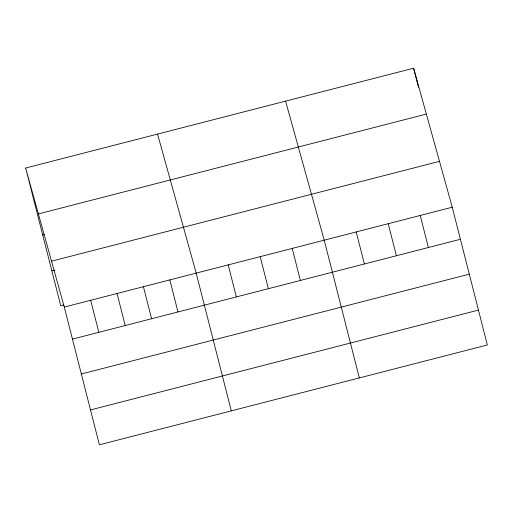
<?xml version="1.0" encoding="UTF-8"?>
<svg xmlns="http://www.w3.org/2000/svg" width="513" height="513" viewBox="0 0 513 513"><rect width="100%" height="100%" fill="white"/><g stroke="black" fill="none" stroke-linecap="round" stroke-linejoin="round"><path stroke-width="0.77" d="M25.65 168.02L413.606 68.197L452.242 207.233L487.35 344.98L99.394 444.803L64.285 307.063L25.65 168.02L60.758 305.767L63.862 304.972M38.398 213.908L426.354 114.078M42.707 234.954L44.259 234.55M51.531 261.175L439.487 161.351M51.871 270.89L54.974 270.088M64.285 307.063L452.242 207.233M72.448 339.106L460.405 239.276M81.343 373.99L469.299 274.16M90.5 409.925L478.462 310.096M285.581 101.138L324.216 240.174L359.324 377.921M157.555 134.079L196.19 273.115L231.299 410.862M413.606 68.197L418.467 87.268M420.23 215.466L428.4 247.516M388.226 223.7L396.395 255.75M356.221 231.94L364.39 263.983M292.205 248.407L300.374 280.457M260.2 256.647L268.37 288.691M228.195 264.881L236.365 296.931M169.809 279.906L177.973 311.955M143.428 286.696L151.591 318.74M117.047 293.481L125.21 325.531M90.666 300.272L98.829 332.321"/></g></svg>
